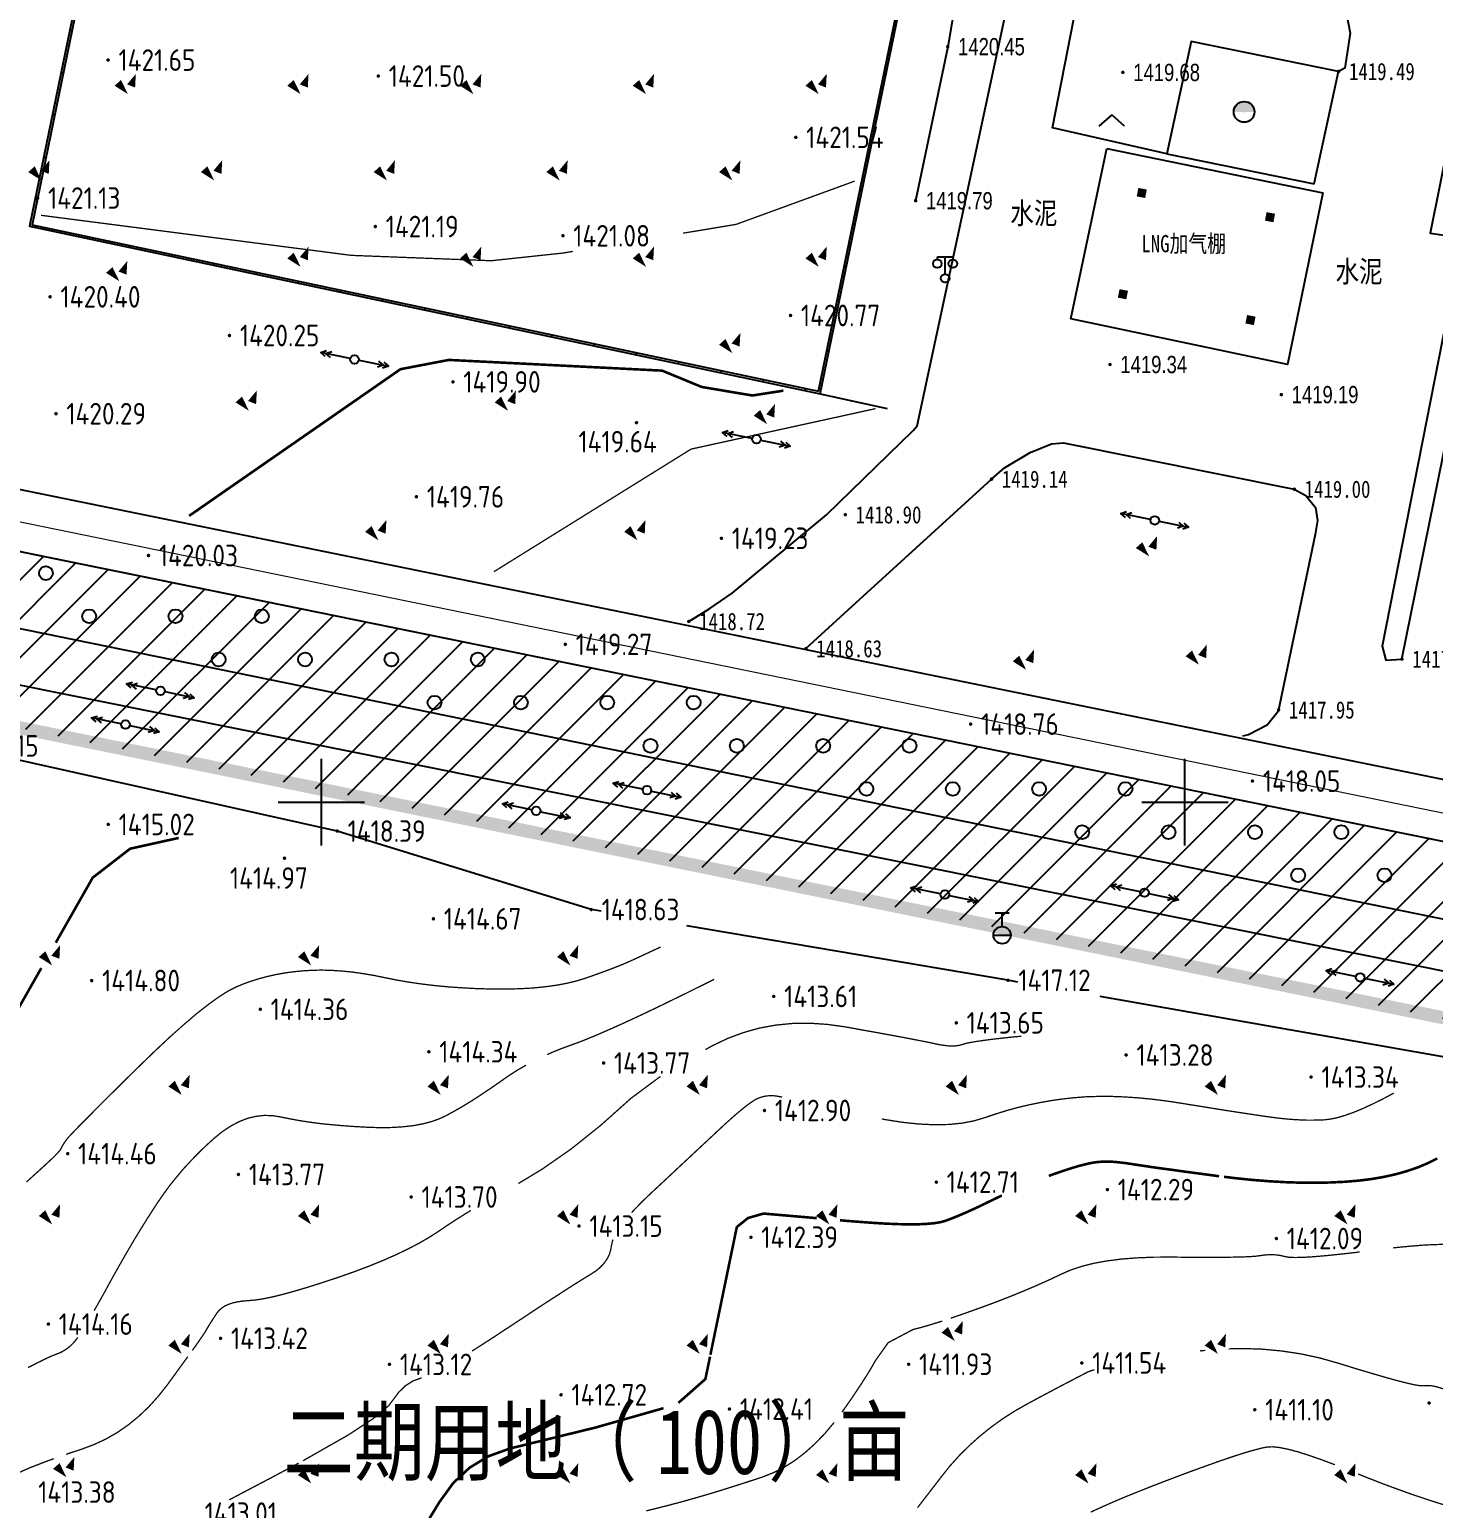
# Model space of a CAD drawing. Extents: x -2226 to 12369489, y -12501589 to 2275.
# Drawn here: x 5663798.2 to 5663960.8, y -6547689.2 to -6547517.9 of the extents above; entities that cross this region are included whole.
import ezdxf
from ezdxf.enums import TextEntityAlignment as Align

# ---------------------------------------------------------------- set-up
doc = ezdxf.new("R2010")
doc.units = 0
doc.header["$LTSCALE"] = 1000
doc.header["$MEASUREMENT"] = 0
for name, pattern in [('ACAD_ISO05W100', [34, 24, -3, 0.5, -3, 0.5, -3]), ('DASHDOT2', [0.5, 0.25, -0.125, 0, -0.125]), ('DIVIDE', [1.25, 0.5, -0.25, 0, -0.25, 0, -0.25])]:
    doc.linetypes.add(name, pattern=pattern)
doc.layers.get('0').update_dxf_attribs({"linetype": 'CONTINUOUS'})
for name, color, linetype in [('DLSS', 4, 'CONTINUOUS'), ('GCD', 8, 'CONTINUOUS'), ('PUB_TEXT', 7, 'CONTINUOUS'), ('周边地形图', 8, 'CONTINUOUS'), ('用地红线', 1, 'DIVIDE')]:
    doc.layers.add(name, color=color, linetype=linetype)
doc.layers.add('道路红线', color=1, linetype='CONTINUOUS', lineweight=0)
doc.styles.add('HT', font='simhei.ttf', dxfattribs={"width": 0.8})
doc.styles.add('HZ', font='', dxfattribs={"width": 0.8})
doc.styles.get("Standard").update_dxf_attribs({"font": 'GBENOR', "bigfont": 'GBCBIG'})
doc.styles.add('SZTH', font='', dxfattribs={"width": 0.8, "height": 3})
doc.styles.get('HZ').set_extended_font_data('SimSun')
doc.styles.get('SZTH').set_extended_font_data('FZZhongDengXian-Z07S')

# ---------------------------------------------------------------- blocks, each defined once
blk = doc.blocks.new('gc013a')
at = {"linetype": 'Continuous'}
blk.add_line((0.5, 0), (4, 0), dxfattribs=at)
at = {"linetype": 'Continuous', "flags": 128}
for points in [[(2.77, 0.35), (3.38, 0), (2.77, -0.35)], [(3.39, 0.35), (4, 0), (3.39, -0.35)]]:
    blk.add_lwpolyline(points, dxfattribs=at)
blk = doc.blocks.new('gc170')
at = {"linetype": 'Continuous'}
blk.add_circle((0, 0), 0.5, dxfattribs=at)
blk = doc.blocks.new('gc133')
for p, q in [((-0.8, 2.6), (0.8, 2.6)), ((0, 1), (0, 2.6)), ((-1, 0), (1, 0))]:
    blk.add_line(p, q)
blk.add_circle((0, 0), 1)
blk = doc.blocks.new('gc090')
for points in [[(1.07, 1.45, 0, 1, 0), (0.52, 0.05, 1, 1, 0)], [(-1.02, 0.41, 1, 0, 0), (0.15, -0.9, 0, 0, 0)]]:
    blk.add_lwpolyline(points, format="xyseb")
blk = doc.blocks.new('GC200')
at = {"linetype": 'Continuous', "const_width": 0.2, "flags": 128}
blk.add_lwpolyline([(-0.1, 0, 1), (0.1, 0, 1)], format="xyb", close=True, dxfattribs=at)
blk = doc.blocks.new('gc122')
blk.add_circle((0, 0), 0.8)
blk = doc.blocks.new('gc097')
for p, q in [((-0.9, 2.2), (-0.9, 2.5)), ((-0.9, 2.5), (0.9, 2.5)), ((0, 0.5), (0, 2.5)), ((0.9, 2.5), (0.9, 2.2))]:
    blk.add_line(p, q)
for centre in [(-0.9, 1.7), (0.9, 1.7), (0, 0)]:
    blk.add_circle(centre, 0.5)
blk = doc.blocks.new('gc002')
at = {"const_width": 1}
blk.add_lwpolyline([(-0.5, 0), (0.5, 0)], dxfattribs=at)
blk = doc.blocks.new('gc211')
for p, q in [((0, 0), (-1.5, -1.32)), ((1.5, -1.32), (0, 0))]:
    blk.add_line(p, q)
blk = doc.blocks.new('gc070')
at = {"const_width": 1.4}
blk.add_lwpolyline([(-3.05, -2.68, 0.008713), (-3.05, -2.68, 1.007206), (-4.25, -2.68, 1)], format="xyb", dxfattribs=at)
blk.add_circle((-3.65, -2.68), 1.2)

msp = doc.modelspace()

# ---------------------------------------------------------------- hatches: boundary and pattern name
at = {"layer": 'PUB_TEXT'}
h = msp.add_hatch(dxfattribs=at)
h.set_pattern_fill('ANSI31', color=62, scale=2, style=0)
h.set_pattern_definition([(45, (5659762.3015, -6542474.5832), (-2.245064, 2.245064), [])])
h.paths.add_polyline_path([(5663473.99, -6547974.44), (5663811.29, -6548013.16), (5663803.53, -6548018.87), (5663798.4, -6548024.15), (5663793.4, -6548031.23), (5663457.36, -6547992.66), (5663455.09, -6547991.63), (5663453.92, -6547990.57), (5663452.92, -6547988.73), (5663452.74, -6547987.81), (5663493.87, -6547525.21), (5663494.28, -6547522.42), (5663495.13, -6547520.82), (5663496.36, -6547519.38), (5663497.42, -6547518.57), (5663499.28, -6547518), (5663502.79, -6547518.35), (5664257.18, -6547672.12), (5664260.62, -6547675.58), (5664263.78, -6547680.43), (5664265.2, -6547683.16), (5664266.64, -6547686.39), (5664267.08, -6547688.5), (5664267.32, -6547692.27), (5664267.25, -6547694.09), (5664234.43, -6547954.44), (5664230.47, -6547954.27), (5664222.81, -6547955.85), (5664215.94, -6547959.91), (5664213.24, -6547962.58), (5664247.31, -6547692.36), (5664246.5, -6547690.54), (5663512.56, -6547540.76)])

# ---------------------------------------------------------------- linework, layer by layer
at = {"layer": 'DLSS', "linetype": 'Continuous', "const_width": 0.2, "flags": 128}
for points in [[(5664032, -6547619.06), (5663702.03, -6547551.83)], [(5663700.96, -6547558.82), (5664032, -6547626.23)]]:
    msp.add_lwpolyline(points, dxfattribs=at)
at = {"layer": '周边地形图'}
for p, q in [((5663802.88, -6547517.98), (5663803.12, -6547518.03)), ((5663897.82, -6547520.93), (5663897.59, -6547520.88)), ((5663801.88, -6547522.88), (5663802.11, -6547522.93)), ((5663896.81, -6547525.83), (5663896.58, -6547525.78)), ((5663800.87, -6547527.78), (5663801.11, -6547527.83)), ((5663895.81, -6547530.72), (5663895.57, -6547530.68)), ((5663799.87, -6547532.68), (5663800.1, -6547532.73)), ((5663894.8, -6547535.62), (5663894.56, -6547535.57)), ((5663798.86, -6547537.58), (5663799.1, -6547537.62)), ((5663799.98, -6547541.09), (5663800.03, -6547540.85)), ((5663893.79, -6547540.52), (5663893.55, -6547540.47)), ((5663804.87, -6547542.12), (5663804.92, -6547541.89)), ((5663809.76, -6547543.16), (5663809.81, -6547542.92)), ((5663814.66, -6547544.19), (5663814.7, -6547543.96)), ((5663819.55, -6547545.23), (5663819.6, -6547545)), ((5663824.44, -6547546.27), (5663824.49, -6547546.03)), ((5663892.78, -6547545.42), (5663892.54, -6547545.37)), ((5663829.33, -6547547.3), (5663829.38, -6547547.07)), ((5663834.22, -6547548.34), (5663834.27, -6547548.11)), ((5663839.11, -6547549.38), (5663839.16, -6547549.14)), ((5663844, -6547550.41), (5663844.05, -6547550.18)), ((5663891.77, -6547550.31), (5663891.53, -6547550.26)), ((5663848.9, -6547551.45), (5663848.94, -6547551.22)), ((5663853.79, -6547552.49), (5663853.84, -6547552.25)), ((5663858.68, -6547553.52), (5663858.73, -6547553.29)), ((5663863.57, -6547554.56), (5663863.62, -6547554.32)), ((5663868.46, -6547555.6), (5663868.51, -6547555.36)), ((5663890.76, -6547555.21), (5663890.52, -6547555.16)), ((5663873.35, -6547556.63), (5663873.4, -6547556.4)), ((5663878.24, -6547557.67), (5663878.29, -6547557.43)), ((5663883.13, -6547558.71), (5663883.18, -6547558.47)), ((5663888.03, -6547559.74), (5663888.08, -6547559.51)), ((5663832, -6547612.41), (5663832, -6547602.41)), ((5663932, -6547612.41), (5663932, -6547602.41)), ((5663827, -6547607.41), (5663837, -6547607.41)), ((5663927, -6547607.41), (5663937, -6547607.41))]:
    msp.add_line(p, q, dxfattribs=at)
at = {"layer": '周边地形图', "flags": 128}
for points in [[(5663813.13, -6547468.05), (5663798.22, -6547540.71), (5663889.75, -6547560.11)], [(5663813.37, -6547468.05), (5663798.5, -6547540.53), (5663889.56, -6547559.82)], [(5663889.56, -6547559.82), (5663908.48, -6547468.05)], [(5663889.75, -6547560.11), (5663908.73, -6547468.05)], [(5664032, -6547516.51), (5664012.76, -6547512.36), (5663996.77, -6547508.63), (5663971.95, -6547503.18), (5663951.24, -6547498.42), (5663918.6, -6547493.01), (5663912.64, -6547492.84), (5663908.14, -6547498.6), (5663904.53, -6547519.91), (5663900.81, -6547537.75)], [(5663874.55, -6547586.48), (5663876.98, -6547584.98), (5663879.56, -6547583.2), (5663890.48, -6547574.12), (5663900.54, -6547564.38), (5663901.01, -6547563.84), (5663914.42, -6547501.17), (5663914.53, -6547501.06), (5663917.64, -6547498.23), (5663966.98, -6547508.71), (5663960.4, -6547541.49), (5663964.13, -6547542.04), (5663954.84, -6547589.33), (5663955.26, -6547590.96), (5663957.13, -6547590.84), (5663966.67, -6547543.66), (5663963.92, -6547543.12)], [(5663929.9, -6547532.31), (5663916.67, -6547529.32), (5663920.19, -6547511.32), (5663920.43, -6547510.74), (5663922.51, -6547508.22), (5663948.86, -6547513.07), (5663950.36, -6547514.34), (5663951.13, -6547518.35), (5663950.53, -6547522.39), (5663949.8, -6547522.78)], [(5664032, -6547635.28), (5663532, -6547533.21)], [(5663889.75, -6547560.11), (5663897.53, -6547561.81)], [(5663888.11, -6547589.63), (5663893.91, -6547584.32), (5663909.6, -6547570), (5663911.12, -6547568.69), (5663914.07, -6547566.91), (5663916.53, -6547565.9), (5663917.94, -6547565.81), (5663944.66, -6547571.16), (5663946, -6547571.9), (5663947.11, -6547573.28), (5663947.35, -6547574.79), (5663947.09, -6547576.39), (5663942.81, -6547596.9), (5663941.54, -6547598.51), (5663939.37, -6547599.61), (5663938.66, -6547599.75)], [(5663864.41, -6547620.05), (5663863.26, -6547619.85), (5663833.84, -6547610.76), (5663789.51, -6547600.9), (5663736.45, -6547592.53), (5663734.15, -6547589.26), (5663690.07, -6547577.47)], [(5663717.94, -6547577.96), (5663938.85, -6547622.31), (5664026.33, -6547639.93)], [(5663912.66, -6547628.24), (5663911.51, -6547628.04), (5663874.32, -6547621.73)], [(5664032, -6547648.47), (5663986.15, -6547640.16), (5663985.12, -6547641.02), (5663966.28, -6547637.66), (5663922.18, -6547629.91)]]:
    msp.add_lwpolyline(points, dxfattribs=at)
for points in [[(5663946.96, -6547535.79), (5663949.8, -6547522.78), (5663932.74, -6547519.3), (5663929.9, -6547532.31)], [(5663922.96, -6547531.7), (5663947.96, -6547536.84), (5663943.87, -6547556.72), (5663918.8, -6547551.44)]]:
    msp.add_lwpolyline(points, close=True, dxfattribs=at)
at = {"layer": '周边地形图', "const_width": 0.2, "flags": 128}
for points in [[(5663807.21, -6547521.46, 1), (5663807.41, -6547521.46, 1)], [(5663838.5, -6547523.31, 1), (5663838.7, -6547523.31, 1)], [(5663886.84, -6547530.41, 1), (5663887.04, -6547530.41, 1)], [(5663838.15, -6547540.74, 1), (5663838.35, -6547540.74, 1)], [(5663859.87, -6547541.81, 1), (5663860.07, -6547541.81, 1)], [(5663800.49, -6547548.88, 1), (5663800.69, -6547548.88, 1)], [(5663886.23, -6547551.04, 1), (5663886.43, -6547551.04, 1)], [(5663821.26, -6547553.36, 1), (5663821.46, -6547553.36, 1)], [(5663847.14, -6547558.73, 1), (5663847.34, -6547558.73, 1)], [(5663801.17, -6547562.42, 1), (5663801.37, -6547562.42, 1)], [(5663868.39, -6547563.46, 1), (5663868.59, -6547563.46, 1)], [(5663842.91, -6547572.04, 1), (5663843.11, -6547572.04, 1)], [(5663878.23, -6547576.85, 1), (5663878.43, -6547576.85, 1)], [(5663811.88, -6547578.84, 1), (5663812.08, -6547578.84, 1)], [(5663860.15, -6547589.13, 1), (5663860.35, -6547589.13, 1)], [(5663907.09, -6547598.37, 1), (5663907.29, -6547598.37, 1)], [(5663939.72, -6547604.97, 1), (5663939.92, -6547604.97, 1)], [(5663807.22, -6547609.99, 1), (5663807.42, -6547609.99, 1)], [(5663833.74, -6547610.76, 1), (5663833.94, -6547610.76, 1)], [(5663827.63, -6547613.9, 1), (5663827.83, -6547613.9, 1)], [(5663863.16, -6547619.85, 1), (5663863.36, -6547619.85, 1)], [(5663844.88, -6547620.92, 1), (5663845.08, -6547620.92, 1)], [(5663805.31, -6547628.07, 1), (5663805.51, -6547628.07, 1)], [(5663911.41, -6547628.04, 1), (5663911.61, -6547628.04, 1)], [(5663884.29, -6547629.91, 1), (5663884.49, -6547629.91, 1)], [(5663824.83, -6547631.4, 1), (5663825.03, -6547631.4, 1)], [(5663905.42, -6547632.97, 1), (5663905.62, -6547632.97, 1)], [(5663844.35, -6547636.32, 1), (5663844.55, -6547636.32, 1)], [(5663864.58, -6547637.62, 1), (5663864.78, -6547637.62, 1)], [(5663925.09, -6547636.69, 1), (5663925.29, -6547636.69, 1)], [(5663946.51, -6547639.25, 1), (5663946.71, -6547639.25, 1)], [(5663883.21, -6547643.12, 1), (5663883.41, -6547643.12, 1)], [(5663802.53, -6547648.12, 1), (5663802.73, -6547648.12, 1)], [(5663822.3, -6547650.53, 1), (5663822.5, -6547650.53, 1)], [(5663903.11, -6547651.42, 1), (5663903.31, -6547651.42, 1)], [(5663842.3, -6547653.14, 1), (5663842.5, -6547653.14, 1)], [(5663922.92, -6547652.28, 1), (5663923.12, -6547652.28, 1)], [(5663861.74, -6547656.51, 1), (5663861.94, -6547656.51, 1)], [(5663881.64, -6547657.8, 1), (5663881.84, -6547657.8, 1)], [(5663942.49, -6547657.95, 1), (5663942.69, -6547657.95, 1)], [(5663800.29, -6547667.86, 1), (5663800.49, -6547667.86, 1)], [(5663820.23, -6547669.51, 1), (5663820.43, -6547669.51, 1)], [(5663839.79, -6547672.53, 1), (5663839.99, -6547672.53, 1)], [(5663899.91, -6547672.51, 1), (5663900.11, -6547672.51, 1)], [(5663919.96, -6547672.36, 1), (5663920.16, -6547672.36, 1)], [(5663859.66, -6547676.05, 1), (5663859.86, -6547676.05, 1)], [(5663960.18, -6547676.99, 1), (5663960.38, -6547676.99, 1)], [(5663879.16, -6547677.7, 1), (5663879.36, -6547677.7, 1)], [(5663939.99, -6547677.78, 1), (5663940.19, -6547677.78, 1)]]:
    msp.add_lwpolyline(points, format="xyb", close=True, dxfattribs=at)
at = {"layer": '周边地形图'}
for points, const_width in [([(5663873.89, -6547541.51), (5663880.03, -6547540.49), (5663893.76, -6547535.48)], 0.15), ([(5663799.54, -6547539.44), (5663835.48, -6547544.08), (5663851.67, -6547544.7), (5663859.99, -6547543.81), (5663861.12, -6547543.62)], 0.15), ([(5663816.69, -6547574.25), (5663841.17, -6547557.26), (5663846.76, -6547556.19), (5663871.46, -6547557.43), (5663876.04, -6547559.32), (5663881.91, -6547560.31), (5663885.5, -6547559.75)], 0.3), ([(5663851.98, -6547580.72), (5663874.81, -6547566.52), (5663896.18, -6547561.83)], 0.15), ([(5663858.14, -6547636.65), (5663858.74, -6547636.38), (5663859.8, -6547635.95), (5663860.9, -6547635.55), (5663862.13, -6547635.1), (5663863.6, -6547634.5), (5663865.31, -6547633.76), (5663867.27, -6547632.88), (5663869.46, -6547631.86), (5663871.89, -6547630.69), (5663874.57, -6547629.38), (5663877.48, -6547627.93)], 0.15), ([(5663876.47, -6547636.07), (5663877.3, -6547635.61), (5663879.06, -6547634.77), (5663880.86, -6547634.1), (5663882.71, -6547633.58), (5663884.61, -6547633.23), (5663886.56, -6547633.04), (5663888.56, -6547633.01), (5663890.6, -6547633.15), (5663892.69, -6547633.44), (5663894.71, -6547633.81), (5663896.52, -6547634.13), (5663898.14, -6547634.43), (5663899.55, -6547634.69), (5663900.75, -6547634.92), (5663901.76, -6547635.12), (5663902.56, -6547635.28), (5663903.16, -6547635.41), (5663903.65, -6547635.51), (5663904.11, -6547635.58), (5663904.54, -6547635.63), (5663904.94, -6547635.65), (5663905.32, -6547635.64), (5663905.67, -6547635.61), (5663905.99, -6547635.55), (5663906.29, -6547635.46), (5663906.65, -6547635.35), (5663907.16, -6547635.24), (5663907.83, -6547635.13), (5663908.65, -6547635.01), (5663909.63, -6547634.88), (5663910.76, -6547634.75), (5663912.05, -6547634.61), (5663913.05, -6547634.52)], 0.15), ([(5663816.23, -6547649.67), (5663816.88, -6547648.96), (5663817.74, -6547648.07), (5663818.64, -6547647.2), (5663819.58, -6547646.35), (5663820.53, -6547645.57), (5663821.5, -6547644.93), (5663822.46, -6547644.42), (5663823.43, -6547644.04), (5663824.41, -6547643.8), (5663825.39, -6547643.69), (5663826.37, -6547643.72), (5663827.36, -6547643.88), (5663828.38, -6547644.09), (5663829.47, -6547644.29), (5663830.62, -6547644.47), (5663831.83, -6547644.63), (5663833.11, -6547644.76), (5663834.45, -6547644.88), (5663835.86, -6547644.98), (5663837.33, -6547645.06), (5663838.79, -6547645.11), (5663840.16, -6547645.09), (5663841.43, -6547645.01), (5663842.61, -6547644.88), (5663843.7, -6547644.68), (5663844.69, -6547644.43), (5663845.59, -6547644.11), (5663846.4, -6547643.74), (5663847.17, -6547643.32), (5663847.96, -6547642.88), (5663848.76, -6547642.4), (5663849.57, -6547641.9), (5663850.39, -6547641.37), (5663851.23, -6547640.81), (5663852.09, -6547640.22), (5663852.96, -6547639.61), (5663853.85, -6547638.99), (5663854.77, -6547638.41), (5663855.7, -6547637.87)], 0.15), ([(5663854.8, -6547651.59), (5663857.56, -6547649.92), (5663860.94, -6547647.57), (5663864.34, -6547644.85), (5663867.84, -6547641.72), (5663871.27, -6547639.17)], 0.15), ([(5663896.91, -6547644.09), (5663897.27, -6547644.17), (5663899.29, -6547644.49), (5663901.19, -6547644.69), (5663902.97, -6547644.77), (5663904.63, -6547644.74), (5663906.16, -6547644.59), (5663907.58, -6547644.32), (5663908.88, -6547643.93), (5663910.13, -6547643.51), (5663911.39, -6547643.12), (5663912.66, -6547642.77), (5663913.94, -6547642.47), (5663915.24, -6547642.2), (5663916.55, -6547641.97), (5663917.87, -6547641.78), (5663919.2, -6547641.64), (5663920.57, -6547641.53), (5663922, -6547641.49), (5663923.48, -6547641.49), (5663925.02, -6547641.55), (5663926.62, -6547641.66), (5663928.28, -6547641.82), (5663929.99, -6547642.04), (5663931.75, -6547642.31), (5663933.49, -6547642.59), (5663935.1, -6547642.85), (5663936.59, -6547643.09), (5663937.96, -6547643.3), (5663939.21, -6547643.49), (5663940.34, -6547643.66), (5663941.34, -6547643.81), (5663942.23, -6547643.93), (5663943.04, -6547644.03), (5663943.83, -6547644.11), (5663944.6, -6547644.17), (5663945.36, -6547644.21), (5663946.09, -6547644.24), (5663946.81, -6547644.24), (5663947.51, -6547644.23), (5663948.18, -6547644.2), (5663948.89, -6547644.11), (5663949.69, -6547643.94), (5663950.56, -6547643.68), (5663951.52, -6547643.34), (5663952.57, -6547642.91), (5663953.69, -6547642.39), (5663954.91, -6547641.79), (5663956.2, -6547641.1)], 0.15), ([(5663867.93, -6547654.96), (5663868.28, -6547654.57), (5663869.19, -6547653.64), (5663870.23, -6547652.64), (5663871.32, -6547651.63), (5663872.37, -6547650.65), (5663873.38, -6547649.7), (5663874.36, -6547648.79), (5663875.3, -6547647.91), (5663876.2, -6547647.07), (5663877.06, -6547646.27), (5663877.89, -6547645.49), (5663878.66, -6547644.77), (5663879.38, -6547644.13), (5663880.02, -6547643.56), (5663880.61, -6547643.07), (5663881.12, -6547642.65), (5663881.58, -6547642.31), (5663881.97, -6547642.04), (5663882.29, -6547641.84), (5663882.59, -6547641.7), (5663882.9, -6547641.59), (5663883.21, -6547641.5), (5663883.53, -6547641.44), (5663883.86, -6547641.41), (5663884.2, -6547641.4), (5663884.55, -6547641.43), (5663884.9, -6547641.48), (5663885.36, -6547641.57)], 0.15), ([(5663805.69, -6547666.31), (5663806.25, -6547665.31), (5663806.89, -6547664.18), (5663807.58, -6547662.91), (5663808.3, -6547661.61), (5663809.02, -6547660.35), (5663809.72, -6547659.13), (5663810.42, -6547657.95), (5663811.11, -6547656.82), (5663811.79, -6547655.73), (5663812.46, -6547654.68), (5663813.12, -6547653.67), (5663813.8, -6547652.69), (5663814.51, -6547651.73), (5663815.27, -6547650.79), (5663816.05, -6547649.86), (5663816.22, -6547649.68)], 0.15), ([(5663816.22, -6547649.68), (5663816.23, -6547649.67)], 0.15), ([(5663916.24, -6547650.7), (5663916.66, -6547650.54), (5663917.53, -6547650.24), (5663918.34, -6547649.97), (5663919.08, -6547649.73), (5663919.77, -6547649.53), (5663920.39, -6547649.37), (5663920.94, -6547649.24), (5663921.44, -6547649.15), (5663921.87, -6547649.09), (5663922.28, -6547649.06), (5663922.71, -6547649.05), (5663923.16, -6547649.05), (5663923.62, -6547649.06), (5663924.1, -6547649.1), (5663924.59, -6547649.15), (5663925.11, -6547649.21), (5663925.64, -6547649.29), (5663926.27, -6547649.39), (5663927.08, -6547649.51), (5663928.08, -6547649.66), (5663929.27, -6547649.83), (5663930.64, -6547650.01), (5663932.19, -6547650.23), (5663933.93, -6547650.46), (5663935.85, -6547650.72), (5663935.96, -6547650.73)], 0.3), ([(5663936.52, -6547650.8), (5663937.84, -6547650.96), (5663939.79, -6547651.16), (5663941.69, -6547651.31), (5663943.54, -6547651.42), (5663945.34, -6547651.48), (5663947.1, -6547651.49), (5663948.81, -6547651.46), (5663950.47, -6547651.38), (5663952.07, -6547651.25), (5663953.6, -6547651.06), (5663955.05, -6547650.81), (5663956.43, -6547650.5), (5663957.74, -6547650.13), (5663958.97, -6547649.71), (5663960.13, -6547649.22), (5663961.21, -6547648.68)], 0.3), ([(5663892.05, -6547655.83), (5663892.54, -6547655.88), (5663894.05, -6547656), (5663895.67, -6547656.12), (5663897.26, -6547656.22), (5663898.7, -6547656.28), (5663900, -6547656.31), (5663901.15, -6547656.3), (5663902.16, -6547656.25), (5663903.01, -6547656.17), (5663903.72, -6547656.05), (5663904.29, -6547655.89), (5663904.8, -6547655.7), (5663905.36, -6547655.48), (5663905.96, -6547655.23), (5663906.61, -6547654.95), (5663907.3, -6547654.64), (5663908.04, -6547654.3), (5663908.82, -6547653.92), (5663909.65, -6547653.52), (5663910.5, -6547653.11), (5663910.8, -6547652.97)], 0.3), ([(5663817.05, -6547670.92), (5663817.32, -6547670.55), (5663817.82, -6547669.84), (5663818.2, -6547669.28), (5663818.47, -6547668.88), (5663818.63, -6547668.63), (5663818.73, -6547668.44), (5663818.85, -6547668.23), (5663818.99, -6547668.01), (5663819.14, -6547667.76), (5663819.31, -6547667.5), (5663819.49, -6547667.22), (5663819.69, -6547666.91), (5663819.9, -6547666.59), (5663820.15, -6547666.28), (5663820.47, -6547666), (5663820.84, -6547665.76), (5663821.27, -6547665.56), (5663821.76, -6547665.4), (5663822.31, -6547665.28), (5663822.92, -6547665.19), (5663823.58, -6547665.14), (5663824.36, -6547665.07), (5663825.28, -6547664.93), (5663826.35, -6547664.71), (5663827.57, -6547664.41), (5663828.94, -6547664.03), (5663830.46, -6547663.58), (5663832.13, -6547663.05), (5663833.95, -6547662.45), (5663835.79, -6547661.8), (5663837.52, -6547661.15), (5663839.14, -6547660.49), (5663840.64, -6547659.83), (5663842.03, -6547659.16), (5663843.32, -6547658.49), (5663844.49, -6547657.81), (5663845.55, -6547657.13), (5663846.55, -6547656.45), (5663847.53, -6547655.81), (5663848.51, -6547655.19), (5663849.31, -6547654.69)], 0.15), ([(5663877.05, -6547671.42), (5663880.11, -6547656.62), (5663881.41, -6547655.57), (5663883.21, -6547655.06), (5663889.37, -6547655.59)], 0.3), ([(5663849.44, -6547670.98), (5663849.88, -6547670.71), (5663851.55, -6547669.64), (5663853.39, -6547668.43), (5663855.24, -6547667.21), (5663856.9, -6547666.11), (5663858.4, -6547665.13), (5663859.72, -6547664.28), (5663860.86, -6547663.54), (5663861.83, -6547662.93), (5663862.63, -6547662.43), (5663863.24, -6547662.06), (5663863.75, -6547661.73), (5663864.19, -6547661.38), (5663864.57, -6547661.01), (5663864.89, -6547660.61), (5663865.16, -6547660.19), (5663865.36, -6547659.75), (5663865.5, -6547659.28), (5663865.59, -6547658.79), (5663865.71, -6547658.25), (5663865.78, -6547658.06)], 0.15), ([(5663904.88, -6547667.18), (5663905.26, -6547667.05), (5663906.84, -6547666.5), (5663908.46, -6547665.92), (5663910, -6547665.35), (5663911.47, -6547664.78), (5663912.86, -6547664.22), (5663914.17, -6547663.67), (5663915.41, -6547663.13), (5663916.58, -6547662.6), (5663917.67, -6547662.08), (5663918.79, -6547661.59), (5663920.05, -6547661.17), (5663921.44, -6547660.82), (5663922.98, -6547660.54), (5663924.64, -6547660.33), (5663926.45, -6547660.19), (5663928.39, -6547660.11), (5663930.47, -6547660.1), (5663932.51, -6547660.12), (5663934.33, -6547660.13), (5663935.94, -6547660.13), (5663937.33, -6547660.11), (5663938.5, -6547660.09), (5663939.46, -6547660.05), (5663940.2, -6547660), (5663940.72, -6547659.93), (5663941.13, -6547659.87), (5663941.52, -6547659.84), (5663941.91, -6547659.82), (5663942.28, -6547659.83), (5663942.64, -6547659.85), (5663942.98, -6547659.9), (5663943.32, -6547659.97), (5663943.64, -6547660.05), (5663944.08, -6547660.13), (5663944.76, -6547660.15), (5663945.69, -6547660.13), (5663946.85, -6547660.06), (5663948.26, -6547659.94), (5663949.92, -6547659.77), (5663951.81, -6547659.56), (5663952.23, -6547659.5)], 0.15), ([(5663956.09, -6547659.03), (5663956.11, -6547659.03), (5663958.06, -6547658.84), (5663959.8, -6547658.7), (5663961.33, -6547658.64), (5663962.65, -6547658.63), (5663963.76, -6547658.69), (5663964.52, -6547658.8)], 0.15), ([(5663896.14, -6547672.12), (5663897.64, -6547670.01), (5663900.53, -6547668.48), (5663901.48, -6547668.24), (5663902.58, -6547667.92), (5663903.84, -6547667.53), (5663903.9, -6547667.51)], 0.15), ([(5663798.05, -6547672.89), (5663799.21, -6547672.3), (5663800.15, -6547671.84), (5663800.85, -6547671.52), (5663801.32, -6547671.34), (5663801.66, -6547671.21), (5663801.99, -6547671.05), (5663802.31, -6547670.87), (5663802.61, -6547670.66), (5663802.91, -6547670.42), (5663803.18, -6547670.16), (5663803.45, -6547669.86), (5663803.7, -6547669.54), (5663803.8, -6547669.41)], 0.15), ([(5663802.44, -6547682.95), (5663802.83, -6547682.81), (5663804.24, -6547682.35), (5663805.68, -6547681.81), (5663807.06, -6547681.17), (5663808.38, -6547680.41), (5663809.65, -6547679.53), (5663810.86, -6547678.54), (5663812.02, -6547677.44), (5663813.12, -6547676.22), (5663814.17, -6547674.89), (5663815.13, -6547673.57), (5663815.97, -6547672.41), (5663816.54, -6547671.63)], 0.15), ([(5663873.35, -6547676.98), (5663876.47, -6547674.23), (5663877.01, -6547671.63)], 0.3), ([(5663933.75, -6547670.97), (5663933.91, -6547670.94), (5663934.37, -6547670.91)], 0.15), ([(5663937.05, -6547670.73), (5663938.6, -6547670.69), (5663940.9, -6547670.76), (5663943.17, -6547670.97), (5663945.42, -6547671.31), (5663947.64, -6547671.79), (5663949.83, -6547672.41), (5663951.89, -6547673.05), (5663953.71, -6547673.59), (5663955.29, -6547674.05), (5663956.63, -6547674.42), (5663957.73, -6547674.7), (5663958.58, -6547674.89), (5663959.2, -6547674.99), (5663959.57, -6547675.01), (5663959.82, -6547674.98), (5663960.09, -6547674.98), (5663960.35, -6547674.99), (5663960.63, -6547675.02), (5663960.91, -6547675.07), (5663961.19, -6547675.14), (5663961.49, -6547675.22), (5663961.78, -6547675.32), (5663962.13, -6547675.44)], 0.15), ([(5663892.28, -6547678.05), (5663892.48, -6547677.79), (5663893.49, -6547676.34), (5663894.36, -6547675.04), (5663895.11, -6547673.87), (5663895.73, -6547672.85), (5663896.14, -6547672.12)], 0.15), ([(5663901.04, -6547689.11), (5663901.26, -6547688.83), (5663901.98, -6547687.9), (5663902.82, -6547686.81), (5663903.77, -6547685.57), (5663904.8, -6547684.28), (5663905.9, -6547683.06), (5663907.07, -6547681.9), (5663908.29, -6547680.81), (5663909.59, -6547679.77), (5663910.94, -6547678.8), (5663912.36, -6547677.89), (5663913.85, -6547677.05), (5663915.28, -6547676.28), (5663916.56, -6547675.6), (5663917.69, -6547675), (5663918.65, -6547674.5), (5663919.46, -6547674.08), (5663920.11, -6547673.74), (5663920.6, -6547673.49), (5663920.93, -6547673.33), (5663921.32, -6547673.2), (5663921.53, -6547673.15)], 0.15), ([(5663829.89, -6547683.68), (5663835.12, -6547680.7), (5663838.03, -6547678.79), (5663839.8, -6547677.31), (5663840.95, -6547675.77), (5663841.73, -6547675.01), (5663842.61, -6547674.45), (5663843.62, -6547674.08)], 0.15), ([(5663844.02, -6547691.19), (5663845.68, -6547688.46), (5663847.28, -6547686.26), (5663849.17, -6547684.49), (5663851.36, -6547683.16), (5663853.84, -6547682.27), (5663863.75, -6547679.84), (5663871.62, -6547677.6)], 0.3), ([(5663869.62, -6547689.49), (5663870.86, -6547689.19), (5663872.02, -6547688.89), (5663873.11, -6547688.61), (5663874.13, -6547688.33), (5663875.13, -6547688.05), (5663876.16, -6547687.75), (5663877.23, -6547687.44), (5663878.33, -6547687.1), (5663879.47, -6547686.74), (5663880.65, -6547686.37), (5663881.87, -6547685.97), (5663883.12, -6547685.56), (5663884.37, -6547685.06), (5663885.6, -6547684.44), (5663886.81, -6547683.67), (5663887.99, -6547682.77), (5663889.15, -6547681.73), (5663890.29, -6547680.55), (5663891.38, -6547679.25)], 0.15), ([(5663921.09, -6547689.64), (5663922, -6547689.22), (5663923, -6547688.77), (5663924.1, -6547688.29), (5663925.29, -6547687.79), (5663926.58, -6547687.27), (5663927.96, -6547686.72), (5663929.43, -6547686.15), (5663930.99, -6547685.56), (5663932.64, -6547684.94), (5663934.27, -6547684.35), (5663935.75, -6547683.82), (5663937.09, -6547683.36), (5663938.27, -6547682.97), (5663939.31, -6547682.65), (5663940.2, -6547682.4), (5663940.94, -6547682.21), (5663941.53, -6547682.1), (5663942.14, -6547682.07), (5663942.92, -6547682.15), (5663943.87, -6547682.34), (5663945, -6547682.63), (5663946.29, -6547683.04), (5663947.76, -6547683.55), (5663949.37, -6547684.15)], 0.15), ([(5663795.24, -6547689.73), (5663795.05, -6547689.17), (5663794.82, -6547688.67), (5663794.63, -6547688.2), (5663794.53, -6547687.75), (5663794.54, -6547687.33), (5663794.65, -6547686.92), (5663794.86, -6547686.53), (5663795.17, -6547686.17), (5663795.59, -6547685.83), (5663796.11, -6547685.5), (5663796.73, -6547685.18), (5663797.47, -6547684.84), (5663798.32, -6547684.47), (5663800.37, -6547683.68), (5663799.37, -6547684.06)], 0.15), ([(5663800.37, -6547683.68), (5663801.02, -6547683.45)], 0.15), ([(5663821.34, -6547688.21), (5663822.22, -6547687.75), (5663824.04, -6547686.79), (5663826.17, -6547685.67), (5663828.61, -6547684.37), (5663829.37, -6547683.96)], 0.15), ([(5663952.05, -6547685.22), (5663953.09, -6547685.64), (5663954.91, -6547686.35), (5663956.67, -6547687), (5663958.37, -6547687.61), (5663960.01, -6547688.16), (5663961.59, -6547688.67), (5663963.12, -6547689.12), (5663964.59, -6547689.53)], 0.15)]:
    msp.add_lwpolyline(points, dxfattribs=dict(at, const_width=const_width))
at = {"layer": '周边地形图', "flags": 128}
for points, const_width in [([(5664032, -6547619.06), (5663702.03, -6547551.83)], 0.2), ([(5663700.96, -6547558.82), (5664032, -6547626.23)], 0.2), ([(5663801.25, -6547623.68), (5663805.52, -6547616.16), (5663809.86, -6547612.8), (5663815.48, -6547611.55)], 0.3), ([(5663797.85, -6547651.41), (5663798.65, -6547650.68), (5663799.35, -6547650.05), (5663799.97, -6547649.48), (5663800.5, -6547648.99), (5663800.94, -6547648.57), (5663801.29, -6547648.23), (5663801.55, -6547647.95), (5663801.72, -6547647.75), (5663801.81, -6547647.62), (5663801.85, -6547647.52), (5663801.91, -6547647.41), (5663801.97, -6547647.29), (5663802.05, -6547647.16), (5663802.13, -6547647.02), (5663802.23, -6547646.87), (5663802.34, -6547646.71), (5663802.45, -6547646.54), (5663802.69, -6547646.25), (5663803.16, -6547645.75), (5663803.86, -6547645.02), (5663804.79, -6547644.08), (5663805.95, -6547642.91), (5663807.34, -6547641.52), (5663808.96, -6547639.91), (5663810.81, -6547638.09), (5663812.71, -6547636.25), (5663814.47, -6547634.6), (5663816.1, -6547633.15), (5663817.58, -6547631.89), (5663818.93, -6547630.83), (5663820.14, -6547629.96), (5663821.2, -6547629.29), (5663822.14, -6547628.81), (5663823.01, -6547628.45), (5663823.91, -6547628.13), (5663824.84, -6547627.84), (5663825.79, -6547627.59), (5663826.77, -6547627.37), (5663827.77, -6547627.19), (5663828.8, -6547627.05), (5663829.85, -6547626.95), (5663830.93, -6547626.88), (5663832.05, -6547626.86), (5663833.2, -6547626.89), (5663834.37, -6547626.97), (5663835.59, -6547627.09), (5663836.83, -6547627.27), (5663838.1, -6547627.48), (5663839.41, -6547627.75), (5663840.76, -6547628.02), (5663842.16, -6547628.26), (5663843.61, -6547628.47), (5663845.11, -6547628.65), (5663846.66, -6547628.8), (5663848.27, -6547628.91), (5663849.92, -6547629), (5663851.63, -6547629.05), (5663853.32, -6547629.06), (5663854.91, -6547629.02), (5663856.42, -6547628.94), (5663857.84, -6547628.8), (5663859.18, -6547628.62), (5663860.42, -6547628.39), (5663861.58, -6547628.11), (5663862.64, -6547627.78), (5663863.63, -6547627.43), (5663864.55, -6547627.1), (5663865.41, -6547626.78), (5663866.19, -6547626.48), (5663866.91, -6547626.19), (5663867.56, -6547625.91), (5663868.14, -6547625.65), (5663871.3, -6547624.18)], 0.15), ([(5663789.67, -6547644.06), (5663799.57, -6547626.63)], 0.3)]:
    msp.add_lwpolyline(points, dxfattribs=dict(at, const_width=const_width))
at = {"layer": '用地红线', "color": 1, "linetype": 'ACAD_ISO05W100', "ltscale": 0.4}
msp.add_line((5664257.18, -6547672.12), (5663735.16, -6547565.78), dxfattribs=at)
at = {"layer": '用地红线', "color": 1, "linetype": 'DIVIDE', "ltscale": 15, "const_width": 1.5}
msp.add_lwpolyline([(5664246.39, -6547690.34), (5663731.16, -6547585.38), (5663512.56, -6547540.76), (5663473.99, -6547974.44), (5664201.2, -6548057.92), (5664247.28, -6547693.07), (5664247.31, -6547692.63), (5664247.31, -6547692.1), (5664246.62, -6547690.74)], close=True, dxfattribs=at)
at = {"layer": '用地红线', "color": 4, "linetype": 'DIVIDE', "ltscale": 15, "const_width": 1.5}
msp.add_lwpolyline([(5663658.06, -6547570.46), (5664246.39, -6547690.34), (5664247.31, -6547692.1), (5664237, -6547774.46), (5663641.16, -6547706.06), (5663658.06, -6547570.46)], close=True, dxfattribs=at)
at = {"layer": '道路红线', "linetype": 'DASHDOT2', "ltscale": 25}
msp.add_line((5663317.59, -6547476.81), (5664352.5, -6547688.57), dxfattribs=at)

# ---------------------------------------------------------------- block references
at = {"layer": '周边地形图', "color": 8}
ref = msp.add_blockref('GC200', (5663904.53, -6547519.91), dxfattribs=dict(at, zscale=0.001))
ref.add_attrib('height', '1420.45', dxfattribs={"layer": 'GCD', "linetype": 'Continuous', "height": 2, "style": 'SZTH', "width": 0.8}).set_placement((5663905.73, -6547519.91), align=Align.MIDDLE_LEFT)
at = {"layer": '周边地形图', "color": 8, "zscale": 0.001}
for name, p in [('gc090', (5663809.45, -6547524.51)), ('gc090', (5663829.45, -6547524.51)), ('gc090', (5663849.45, -6547524.51)), ('gc090', (5663869.45, -6547524.51)), ('gc090', (5663889.45, -6547524.51)), ('gc070', (5663942.5, -6547524.78)), ('gc211', (5663923.52, -6547527.8)), ('gc090', (5663799.45, -6547534.51)), ('gc090', (5663819.45, -6547534.51)), ('gc090', (5663839.45, -6547534.51)), ('gc090', (5663859.45, -6547534.51)), ('gc090', (5663879.45, -6547534.51)), ('GC200', (5663799.15, -6547537.44)), ('gc090', (5663829.45, -6547544.51)), ('gc090', (5663849.45, -6547544.51)), ('gc090', (5663869.45, -6547544.51)), ('gc090', (5663889.45, -6547544.51)), ('gc090', (5663808.46, -6547546.18)), ('gc097', (5663904.23, -6547546.74)), ('gc090', (5663879.45, -6547554.51)), ('gc170', (5663835.84, -6547556.13)), ('gc090', (5663823.46, -6547561.18)), ('gc090', (5663853.46, -6547561.18)), ('gc090', (5663883.46, -6547562.73)), ('gc170', (5663882.38, -6547565.38)), ('gc090', (5663838.46, -6547576.18)), ('gc090', (5663868.46, -6547576.18)), ('gc170', (5663928.5, -6547574.77)), ('gc090', (5663927.71, -6547578.05)), ('gc122', (5663800.11, -6547580.88)), ('gc122', (5663805.11, -6547585.88)), ('gc122', (5663815.11, -6547585.88)), ('gc122', (5663825.11, -6547585.88)), ('gc090', (5663913.46, -6547591.18)), ('gc090', (5663933.47, -6547590.59)), ('gc122', (5663820.11, -6547590.88)), ('gc122', (5663830.11, -6547590.88)), ('gc122', (5663840.11, -6547590.88)), ('gc122', (5663850.11, -6547590.88)), ('gc170', (5663813.37, -6547594.51)), ('gc122', (5663845.11, -6547595.88)), ('gc122', (5663855.11, -6547595.88)), ('gc122', (5663865.11, -6547595.88)), ('gc122', (5663875.11, -6547595.88)), ('gc170', (5663809.32, -6547598.43)), ('gc122', (5663870.11, -6547600.88)), ('gc122', (5663880.11, -6547600.88)), ('gc122', (5663890.11, -6547600.88)), ('gc122', (5663900.11, -6547600.88)), ('gc122', (5663895.11, -6547605.88)), ('gc122', (5663905.11, -6547605.88)), ('gc122', (5663915.11, -6547605.88)), ('gc122', (5663925.11, -6547605.88)), ('gc170', (5663869.71, -6547606.02)), ('gc170', (5663856.88, -6547608.41)), ('gc122', (5663920.11, -6547610.88)), ('gc122', (5663930.11, -6547610.88)), ('gc122', (5663940.11, -6547610.88)), ('gc122', (5663950.11, -6547610.88)), ('gc122', (5663945.11, -6547615.88)), ('gc122', (5663955.11, -6547615.88)), ('gc170', (5663904.19, -6547618.12)), ('gc170', (5663927.33, -6547617.89)), ('gc133', (5663910.83, -6547622.81)), ('gc090', (5663800.68, -6547625.42)), ('gc090', (5663830.68, -6547625.42)), ('gc090', (5663860.68, -6547625.42)), ('gc170', (5663952.28, -6547627.7)), ('gc090', (5663815.68, -6547640.42)), ('gc090', (5663845.68, -6547640.42)), ('gc090', (5663875.68, -6547640.42)), ('gc090', (5663905.68, -6547640.42)), ('gc090', (5663935.68, -6547640.42)), ('gc090', (5663800.68, -6547655.42)), ('gc090', (5663830.68, -6547655.42)), ('gc090', (5663860.68, -6547655.42)), ('gc090', (5663890.68, -6547655.42)), ('gc090', (5663920.68, -6547655.42)), ('gc090', (5663950.68, -6547655.42)), ('gc090', (5663815.68, -6547670.42)), ('gc090', (5663845.68, -6547670.42)), ('gc090', (5663875.68, -6547670.42)), ('gc090', (5663905.21, -6547668.93)), ('gc090', (5663935.68, -6547670.42)), ('gc090', (5663802.33, -6547684.7)), ('gc090', (5663830.68, -6547685.42)), ('gc090', (5663860.68, -6547685.42)), ('gc090', (5663890.68, -6547685.42)), ('gc090', (5663920.68, -6547685.42)), ('gc090', (5663950.68, -6547685.42))]:
    msp.add_blockref(name, p, dxfattribs=at)
at = {"layer": '周边地形图', "color": 8}
ref = msp.add_blockref('GC200', (5663924.81, -6547522.89), dxfattribs=dict(at, zscale=0.001))
ref.add_attrib('height', '1419.68', dxfattribs={"layer": 'GCD', "linetype": 'Continuous', "height": 2, "style": 'SZTH', "width": 0.8}).set_placement((5663926.01, -6547522.89), align=Align.MIDDLE_LEFT)
ref = msp.add_blockref('GC200', (5663949.8, -6547522.78), dxfattribs=dict(at, zscale=0.001))
ref.add_attrib('height', '1419.49', dxfattribs={"layer": 'GCD', "linetype": 'Continuous', "height": 2, "style": 'HZ', "width": 0.8}).set_placement((5663951, -6547522.78), align=Align.MIDDLE_LEFT)
at = {"layer": '周边地形图', "color": 8, "zscale": 0.001}
for name, p, rotation in [('gc002', (5663927, -6547536.85), 349.2690909237824), ('gc002', (5663941.85, -6547539.66), 169.2690909237823), ('gc002', (5663924.82, -6547548.58), 349.2690909237824), ('gc002', (5663939.59, -6547551.57), 168.5611229636522), ('gc013a', (5663835.84, -6547556.13), 168.418732510788), ('gc013a', (5663835.84, -6547556.13), 348.7596908515106), ('gc013a', (5663882.38, -6547565.38), 168.7596908515106), ('gc013a', (5663882.38, -6547565.38), 348.4952796962341), ('gc013a', (5663928.5, -6547574.77), 168.5076257261724), ('gc013a', (5663928.5, -6547574.77), 348.4187325107881), ('gc013a', (5663813.37, -6547594.51), 168.6290414971067), ('gc013a', (5663813.37, -6547594.51), 348.4436410430142), ('gc013a', (5663809.32, -6547598.43), 168.8352724922779), ('gc013a', (5663809.32, -6547598.43), 348.1596732594386), ('gc013a', (5663869.71, -6547606.02), 168.4436410430142), ('gc013a', (5663869.71, -6547606.02), 348.3602219978237), ('gc013a', (5663856.88, -6547608.41), 168.1596732594386), ('gc013a', (5663856.88, -6547608.41), 348.3984961902025), ('gc013a', (5663904.19, -6547618.12), 168.3984961902025), ('gc013a', (5663927.33, -6547617.89), 168.3602219978236), ('gc013a', (5663904.19, -6547618.12), 348.7278735012105), ('gc013a', (5663927.33, -6547617.89), 348.2565644941342), ('gc013a', (5663952.28, -6547627.7), 168.7278735012105), ('gc013a', (5663952.28, -6547627.7), 348.4998680368356)]:
    msp.add_blockref(name, p, dxfattribs=dict(at, rotation=rotation))
at = {"layer": '周边地形图', "color": 8}
ref = msp.add_blockref('GC200', (5663900.81, -6547537.75), dxfattribs=dict(at, zscale=0.001))
ref.add_attrib('height', '1419.79', dxfattribs={"layer": 'GCD', "linetype": 'Continuous', "height": 2, "style": 'SZTH', "width": 0.8}).set_placement((5663902.01, -6547537.75), align=Align.MIDDLE_LEFT)
ref = msp.add_blockref('GC200', (5663923.32, -6547556.72), dxfattribs=dict(at, zscale=0.001))
ref.add_attrib('height', '1419.34', dxfattribs={"layer": 'GCD', "linetype": 'Continuous', "height": 2, "style": 'SZTH', "width": 0.8}).set_placement((5663924.52, -6547556.72), align=Align.MIDDLE_LEFT)
ref = msp.add_blockref('GC200', (5663943.16, -6547560.21), dxfattribs=dict(at, zscale=0.001))
ref.add_attrib('height', '1419.19', dxfattribs={"layer": 'GCD', "linetype": 'Continuous', "height": 2, "style": 'SZTH', "width": 0.8}).set_placement((5663944.36, -6547560.21), align=Align.MIDDLE_LEFT)
ref = msp.add_blockref('GC200', (5663909.6, -6547570), dxfattribs=dict(at, zscale=0.001))
ref.add_attrib('height', '1419.14', dxfattribs={"layer": 'GCD', "linetype": 'Continuous', "height": 2, "style": 'HZ', "width": 0.8}).set_placement((5663910.8, -6547570), align=Align.MIDDLE_LEFT)
ref = msp.add_blockref('GC200', (5663944.66, -6547571.16), dxfattribs=dict(at, zscale=0.001))
ref.add_attrib('height', '1419.00', dxfattribs={"layer": 'GCD', "linetype": 'Continuous', "height": 2, "style": 'HZ', "width": 0.8}).set_placement((5663945.86, -6547571.16), align=Align.MIDDLE_LEFT)
ref = msp.add_blockref('GC200', (5663892.67, -6547574.12), dxfattribs=dict(at, zscale=0.001))
ref.add_attrib('height', '1418.90', dxfattribs={"layer": 'GCD', "linetype": 'Continuous', "height": 2, "style": 'HZ', "width": 0.8}).set_placement((5663893.87, -6547574.12), align=Align.MIDDLE_LEFT)
ref = msp.add_blockref('GC200', (5663874.55, -6547586.48), dxfattribs=dict(at, zscale=0.001))
ref.add_attrib('height', '1418.72', dxfattribs={"layer": 'GCD', "linetype": 'Continuous', "height": 2, "style": 'HZ', "width": 0.8}).set_placement((5663875.75, -6547586.48), align=Align.MIDDLE_LEFT)
ref = msp.add_blockref('GC200', (5663888.11, -6547589.63), dxfattribs=dict(at, zscale=0.001))
ref.add_attrib('height', '1418.63', dxfattribs={"layer": 'GCD', "linetype": 'Continuous', "height": 2, "style": 'HZ', "width": 0.8}).set_placement((5663889.31, -6547589.63), align=Align.MIDDLE_LEFT)
ref = msp.add_blockref('GC200', (5663957.13, -6547590.84), dxfattribs=dict(at, zscale=0.001))
ref.add_attrib('height', '1417.76', dxfattribs={"layer": 'GCD', "linetype": 'Continuous', "height": 2, "style": 'HZ', "width": 0.8}).set_placement((5663958.33, -6547590.84), align=Align.MIDDLE_LEFT)
ref = msp.add_blockref('GC200', (5663942.84, -6547596.73), dxfattribs=dict(at, zscale=0.001))
ref.add_attrib('height', '1417.95', dxfattribs={"layer": 'GCD', "linetype": 'Continuous', "height": 2, "style": 'HZ', "width": 0.8}).set_placement((5663944.04, -6547596.73), align=Align.MIDDLE_LEFT)

# ---------------------------------------------------------------- texts
at = {"layer": 'PUB_TEXT', "color": 1, "style": 'HT', "width": 0.8}
for s, p in [('二期用地（', (5663827.58, -6547685.22)), ('）亩', (5663883.75, -6547685.22)), ('100', (5663870.79, -6547685.22))]:
    msp.add_text(s, height=7.511, dxfattribs=at).set_placement(p)
at = {"layer": '周边地形图'}
for s, p in [('1421.65', (5663808.51, -6547521.46)), ('1421.50', (5663839.8, -6547523.31)), ('1421.54', (5663888.14, -6547530.41)), ('1421.13', (5663800.35, -6547537.44)), ('1421.19', (5663839.45, -6547540.74)), ('1421.08', (5663861.17, -6547541.81)), ('1420.40', (5663801.79, -6547548.88)), ('1420.77', (5663887.53, -6547551.04)), ('1420.25', (5663822.56, -6547553.36)), ('1419.90', (5663848.44, -6547558.73)), ('1420.29', (5663802.47, -6547562.42)), ('1419.64', (5663861.77, -6547565.66)), ('1419.76', (5663844.21, -6547572.04)), ('1419.23', (5663879.53, -6547576.85)), ('1420.03', (5663813.18, -6547578.84)), ('1419.27', (5663861.45, -6547589.13)), ('1418.76', (5663908.39, -6547598.37)), ('1419.15', (5663790.71, -6547600.9)), ('1418.05', (5663941.02, -6547604.97)), ('1415.02', (5663808.52, -6547609.99)), ('1418.39', (5663835.04, -6547610.76)), ('1414.97', (5663821.41, -6547616.2)), ('1418.63', (5663864.46, -6547619.85)), ('1414.67', (5663846.18, -6547620.92)), ('1414.80', (5663806.61, -6547628.07)), ('1417.12', (5663912.71, -6547628.04)), ('1413.61', (5663885.59, -6547629.91)), ('1414.36', (5663826.13, -6547631.4)), ('1413.65', (5663906.72, -6547632.97)), ('1414.34', (5663845.65, -6547636.32)), ('1413.28', (5663926.39, -6547636.69)), ('1413.77', (5663865.88, -6547637.62)), ('1413.34', (5663947.81, -6547639.25)), ('1412.90', (5663884.51, -6547643.12)), ('1414.46', (5663803.83, -6547648.12)), ('1413.77', (5663823.6, -6547650.53)), ('1412.71', (5663904.41, -6547651.42)), ('1412.29', (5663924.22, -6547652.28)), ('1413.70', (5663843.6, -6547653.14)), ('1413.15', (5663863.04, -6547656.51)), ('1412.39', (5663882.94, -6547657.8)), ('1412.09', (5663943.79, -6547657.95)), ('1414.16', (5663801.59, -6547667.86)), ('1413.42', (5663821.53, -6547669.51)), ('1413.12', (5663841.09, -6547672.53)), ('1411.93', (5663901.21, -6547672.51)), ('1411.54', (5663921.26, -6547672.36)), ('1412.72', (5663860.96, -6547676.05)), ('1412.41', (5663880.46, -6547677.7)), ('1411.10', (5663941.29, -6547677.78)), ('1413.38', (5663799.21, -6547687.32)), ('1413.01', (5663818.48, -6547689.76))]:
    msp.add_text(s, height=2.5, dxfattribs=at).set_placement(p, align=Align.MIDDLE_LEFT)
at = {"layer": '周边地形图', "style": 'SZTH', "width": 0.8}
for p in [(5663917.23, -6547539.18), (5663954.89, -6547545.94)]:
    msp.add_text('水泥', height=2.5, dxfattribs=at).set_placement(p, align=Align.MIDDLE_RIGHT)
at = {"layer": '周边地形图', "insert": (5663926.95, -6547541.72), "char_height": 2, "width": 10.8814, "attachment_point": 1, "style": 'HZ'}
msp.add_mtext('LNG加气棚', dxfattribs=at)

doc.saveas('drawing.dxf')
